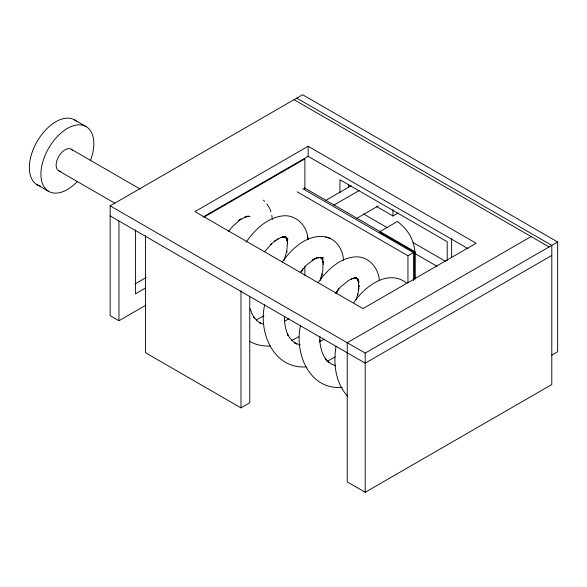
<?xml version="1.0" encoding="UTF-8"?>
<svg xmlns="http://www.w3.org/2000/svg" width="587" height="587" viewBox="0 0 587 587"><rect width="100%" height="100%" fill="white"/><g stroke="black" fill="none" stroke-linecap="round" stroke-linejoin="round"><path stroke-width="0.88" d="M319.908 336.63L319.871 341.539L319.768 339.917C320.209 347.064 322.05 354.291 326.387 360.11L325.682 359.024L328.867 362.377L327.847 361.563L331.567 364.087L335.742 365.789L334.583 365.334M284.512 316.144C284.24 322.762 285.421 329.454 288.107 335.522L287.278 333.798L289.802 337.943L292.92 341.37L296.574 344.026L294.659 342.918L300.346 344.973M264.73 304.726C258.141 332.257 273.593 369.348 306.304 366.868M336.08 346.088C333.174 363.28 335.28 383.084 347.724 396.284M300.573 325.308C294.102 352.78 309.173 390.487 342.236 387.273M356.118 299.722L357.828 293.955L357.549 295.4L358.811 288.481L358.518 290.095L358.789 285.209L358.943 286.955L358.349 280.843L358.547 282.692L357.483 279.045L359.053 282.259L357.476 279.361L355.876 277.754M320.392 280.021L322.835 270.6L322.982 261.09L323.628 264.157L322.703 260.452L321.155 257.429L322.146 259.021L320.59 257.341M320.377 280.08L322.358 274.048M338.743 288.232L336.358 293.933M284.049 260.393L286.852 251.295L286.683 252.315L287.454 242.38L287.615 243.825L286.94 239.797L287.527 241.301L286.207 238.028L287.182 239.423L285.275 236.943L287.997 238.887L284.123 236.803M301.659 271.972L302.98 268.633M246.122 242.182C254.971 229.466 267.782 216.97 284.057 215.752C297.198 215.128 307.801 226.986 307.977 239.687L307.669 237.133M318.161 282.516C327.113 270.159 339.513 257.891 355.575 256.849C368.387 256.108 378.446 267.76 379.268 279.911M335.25 293.339L340.519 286.97L348.744 280.388L352.794 278.37L351.202 279.104L354.959 278.003L353.088 278.355L356.492 278.135L354.533 278.018L357.534 278.627L355.671 278.033L358.239 279.441L356.067 277.768M282.288 261.941C291.996 248.345 307.625 233.655 325.726 236.972C336.498 238.99 342.962 249.901 343.556 260.239M300.214 272.353L306.546 265.06L315.006 258.618L312.167 260.32L316.077 258.449L319.79 257.466L316.224 257.722L323.224 257.37L319.563 257.554L322.534 258.251L320.649 257.686M264.561 251.757L271.554 243.803L270.387 244.794L275.817 240.23L274.511 241.308L278.634 238.638M353.858 302.613C364.439 286.632 388.088 268.45 406.666 283.095M228.563 231.403L232.577 226.509L241.052 218.936L238.762 220.441L246.621 216.566L244.999 216.919L248.528 216.346L246.804 216.295L249.945 216.625L248.272 216.155M263.974 315.777L256.152 320.054M324.501 339.161L319.306 341.95M288.855 318.792L284.746 321.17M335.221 356.933L326.893 361.409M145.899 305.174L118.948 320.729L110.151 315.652L110.151 205.839L302.599 94.727L557.65 241.983L557.65 351.796L551.795 355.172M308.138 146.273L194.965 211.613L362.964 308.601L476.13 243.26L308.138 146.273L308.138 156.34L468.206 248.756M202.875 217.109L308.138 156.34M204.371 216.926L304.873 158.901L304.873 189.153M135.179 283.822L146.112 277.512M145.547 288.004L135.399 293.86L135.399 229.979M325.829 200.343L351.158 185.719M333.974 205.046L359.303 190.423M356.925 218.254L378.299 205.912M376.311 206.382L392.974 216.001L398.155 213.008M297.198 191.817L407.943 255.756L414.943 251.72L414.943 278.862M531.103 236.561L347.233 342.72L347.233 481.898L365.202 492.273L551.795 384.536L551.795 245.359L296.743 98.11M145.495 235.548L145.495 352.721L240.978 407.848L249.776 402.77L249.776 296.582M110.151 205.839L365.202 353.095L557.65 241.983M551.795 255.426L365.202 363.162L110.151 215.906M291.622 340.519L298.82 336.733M277.005 239.364L282.648 236.855L280.909 237.596L284.607 236.715L282.751 237.009L286.082 237.009L283.536 236.539M270.475 346.073C263.468 346.389 256.13 344.973 249.959 341.575M325.726 236.972L329.967 238.234M263.446 324.391L259.366 322.483L260.423 323.29L256.827 320.531L253.767 317.009L254.465 318L251.984 313.671L250.15 308.703M294.021 99.68L549.072 246.936M363.5 213.939L387.163 227.602M413.189 242.629L445.526 261.303M304.191 187.781L414.943 251.72M414.877 252.373L379.407 231.894L397.472 221.46A86.436 49.902 0 0 1 410.592 236.51L412.808 241.602L414.231 246.9A115.162 66.485 0 0 1 414.877 252.373L414.877 279.302M302.657 188.662L413.409 252.608L413.409 280.652M414.87 253.503L436.948 266.256M74.512 119.895L86.084 126.579M71.203 149.223L140.146 189.029M58.729 170.824L114.993 203.307M37.098 184.7L48.67 191.384M320.348 257.517L323.18 259.168L320.539 257.238M263.409 200.152L264.642 201.444M266.865 203.887L269.756 208.546M285.928 237.236L287.527 241.301M270.137 209.243L270.834 211.841M271.766 215.319L272.449 219.567M451.623 238.799L451.623 257.077M447.206 260.525L447.206 241.705L339.932 179.769L339.932 192.976M407.943 255.756L407.943 282.897M392.974 209.706L392.974 216.001M365.202 353.095L365.202 492.273M348.509 184.362L348.509 187.114M304.873 266.153L304.873 275.318M240.978 290.675L240.978 407.848M118.948 220.991L118.948 320.729M40.576 186.072A37.414 21.602 -60 0 1 36.467 142.619A37.414 21.602 -60 0 1 76.347 121.186M77.117 181.765A37.414 21.602 -60 0 1 41.002 176.606A37.414 21.602 -60 0 1 73.14 125.838A37.414 21.602 -60 0 1 90.361 160.831M60.916 171.411A12.474 7.198 -60 0 1 58.729 156.421A12.474 7.198 -60 0 1 72.803 150.822"/></g></svg>
